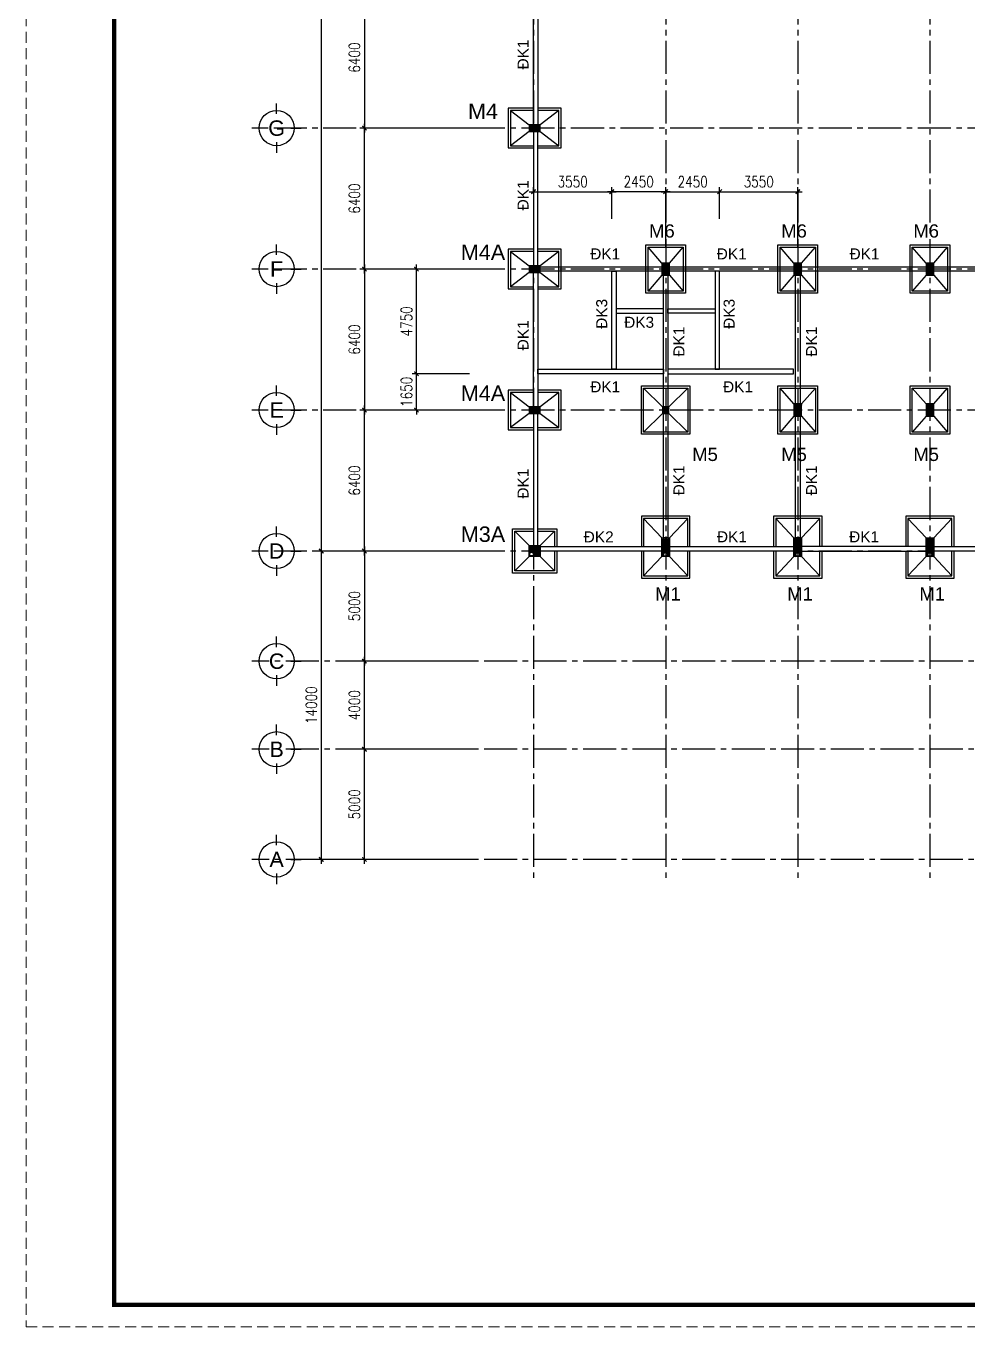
# Model space of a CAD drawing. Header units: inches. Extents: x 651127 to 1529722, y 768575 to 1021311.
# Drawn here: x 651127 to 693903, y 772141 to 831200 of the extents above; entities that cross this region are included whole.
import ezdxf
from ezdxf.enums import TextEntityAlignment as Align

# ---------------------------------------------------------------- set-up
doc = ezdxf.new("R2010")
doc.units = ezdxf.units.IN
doc.header["$LTSCALE"] = 1000
doc.header["$MEASUREMENT"] = 0
doc.linetypes.add('CENTER2', pattern=[1.125, 0.75, -0.125, 0.125, -0.125])
doc.linetypes.add('HIDDEN', pattern=[0.375, 0.25, -0.125])
doc.layers.get('DEFPOINTS').update_dxf_attribs({"color": 8, "lineweight": 9})
for name, color, linetype in [('DWGshare.com_1', 7, 'Continuous'), ('DWGshare.com_10', 7, 'Continuous'), ('DWGshare.com_11', 143, 'Continuous'), ('DWGshare.com_15', 1, 'Continuous'), ('DWGshare.com_25', 154, 'Continuous'), ('DWGshare.com_3', 7, 'Continuous'), ('DWGshare.com_4', 8, 'CENTER2'), ('DWGshare.com_6', 40, 'Continuous')]:
    doc.layers.add(name, color=color, linetype=linetype)
doc.layers.add('DWGshare.com_23', color=147, linetype='Continuous', lineweight=0)
doc.styles.add('DWGshare.com_2', font='VHELVEB.TTF')
doc.styles.add('DWGshare.com_4', font='romans.shx', dxfattribs={"width": 0.8})
doc.styles.add('DWGshare.com_8', font='VHELVEB.TTF')
doc.dimstyles.new('DWGshare.com_5', dxfattribs={"dimscale": 200, "dimtxt": 2.5, "dimasz": 1, "dimexe": 1, "dimexo": 1.5, "dimgap": 1, "dimtad": 1, "dimdec": 0, "dimzin": 0, "dimdsep": 46, "dimtxsty": 'DWGshare.com_4', "dimblk": 'DWGshare.com_1', "dimcen": 1.5, "dimdle": 1, "dimclrd": 256, "dimclre": 256, "dimclrt": 7, "dimadec": 0, "dimazin": 0, "dimtfac": 1, "dimtdec": 0, "dimtix": 1, "dimtmove": 2, "dimatfit": 3, "dimfxl": 1, "dimtolj": 1, "dimtzin": 0, "dimarcsym": 0})
pattern_1 = [(135, (1266211.912, 840308.89), (-26.5165043, -26.5165043), [])]

# ---------------------------------------------------------------- blocks, each defined once
blk = doc.blocks.new('DWGshare.com_1')
at = {"color": 0, "linetype": 'ByBlock', "const_width": 0.3}
blk.add_lwpolyline([(-0.5, -0.5), (0.5, 0.5)], dxfattribs=at)
blk = doc.blocks.new('*D114')
at = {"layer": 'DEFPOINTS', "color": 0, "transparency": 16777216}
for p in [(666492, 826567), (671872, 826567), (671872, 820167)]:
    blk.add_point(p, dxfattribs=at)
at = {"layer": 'DWGshare.com_23', "lineweight": -2, "transparency": 16777216}
for p, q in [((671572, 826567), (666292, 826567)), ((666492, 819967), (666492, 826767)), ((671572, 820167), (666292, 820167))]:
    blk.add_line(p, q, dxfattribs=at)
at = {"layer": 'DWGshare.com_23', "lineweight": -2, "transparency": 16777216, "xscale": 200, "yscale": 200, "zscale": 200}
for p, rotation in [((666492, 826567), 90), ((666492, 820167), 270)]:
    blk.add_blockref('DWGshare.com_1', p, dxfattribs=dict(at, rotation=rotation))
at = {"layer": 'DWGshare.com_23', "color": 7, "transparency": 16777216, "insert": (666042, 823367), "char_height": 500, "attachment_point": 5, "rotation": 90, "style": 'DWGshare.com_4'}
blk.add_mtext('\\A1;6400', dxfattribs=at)
blk = doc.blocks.new('*D111')
at = {"layer": 'DEFPOINTS', "color": 0, "transparency": 16777216}
for p in [(671872, 832967), (666492, 826567), (671872, 826567)]:
    blk.add_point(p, dxfattribs=at)
at = {"layer": 'DWGshare.com_23', "lineweight": -2, "transparency": 16777216}
for p, q in [((671572, 832967), (666292, 832967)), ((666492, 833167), (666492, 826367)), ((671572, 826567), (666292, 826567))]:
    blk.add_line(p, q, dxfattribs=at)
at = {"layer": 'DWGshare.com_23', "lineweight": -2, "transparency": 16777216, "xscale": 200, "yscale": 200, "zscale": 200}
for p, rotation in [((666492, 832967), 90), ((666492, 826567), 270)]:
    blk.add_blockref('DWGshare.com_1', p, dxfattribs=dict(at, rotation=rotation))
at = {"layer": 'DWGshare.com_23', "color": 7, "transparency": 16777216, "insert": (666042, 829767), "char_height": 500, "attachment_point": 5, "rotation": 90, "style": 'DWGshare.com_4'}
blk.add_mtext('\\A1;6400', dxfattribs=at)
blk = doc.blocks.new('*D115')
at = {"layer": 'DEFPOINTS', "color": 0, "transparency": 16777216}
for p in [(671872, 820167), (666492, 813767), (671872, 813767)]:
    blk.add_point(p, dxfattribs=at)
at = {"layer": 'DWGshare.com_23', "lineweight": -2, "transparency": 16777216}
for p, q in [((666492, 820367), (666492, 813567)), ((671572, 820167), (666292, 820167)), ((671572, 813767), (666292, 813767))]:
    blk.add_line(p, q, dxfattribs=at)
at = {"layer": 'DWGshare.com_23', "lineweight": -2, "transparency": 16777216, "xscale": 200, "yscale": 200, "zscale": 200}
for p, rotation in [((666492, 820167), 90), ((666492, 813767), 270)]:
    blk.add_blockref('DWGshare.com_1', p, dxfattribs=dict(at, rotation=rotation))
at = {"layer": 'DWGshare.com_23', "color": 7, "transparency": 16777216, "insert": (666042, 816967), "char_height": 500, "attachment_point": 5, "rotation": 90, "style": 'DWGshare.com_4'}
blk.add_mtext('\\A1;6400', dxfattribs=at)
blk = doc.blocks.new('*D116')
at = {"layer": 'DEFPOINTS', "color": 0, "transparency": 16777216}
for p in [(666492, 813767), (671872, 813767), (671872, 807367)]:
    blk.add_point(p, dxfattribs=at)
at = {"layer": 'DWGshare.com_23', "lineweight": -2, "transparency": 16777216}
for p, q in [((666492, 807167), (666492, 813967)), ((671572, 813767), (666292, 813767)), ((671572, 807367), (666292, 807367))]:
    blk.add_line(p, q, dxfattribs=at)
at = {"layer": 'DWGshare.com_23', "lineweight": -2, "transparency": 16777216, "xscale": 200, "yscale": 200, "zscale": 200}
for p, rotation in [((666492, 813767), 90), ((666492, 807367), 270)]:
    blk.add_blockref('DWGshare.com_1', p, dxfattribs=dict(at, rotation=rotation))
at = {"layer": 'DWGshare.com_23', "color": 7, "transparency": 16777216, "insert": (666042, 810567), "char_height": 500, "attachment_point": 5, "rotation": 90, "style": 'DWGshare.com_4'}
blk.add_mtext('\\A1;6400', dxfattribs=at)
blk = doc.blocks.new('*D117')
at = {"layer": 'DEFPOINTS', "color": 0, "transparency": 16777216}
for p in [(671572, 871367), (664534, 807367), (671572, 807367)]:
    blk.add_point(p, dxfattribs=at)
at = {"layer": 'DWGshare.com_23', "lineweight": -2, "transparency": 16777216}
for p, q in [((671272, 871367), (664334, 871367)), ((664534, 871567), (664534, 807167)), ((671272, 807367), (664334, 807367))]:
    blk.add_line(p, q, dxfattribs=at)
at = {"layer": 'DWGshare.com_23', "lineweight": -2, "transparency": 16777216, "xscale": 200, "yscale": 200, "zscale": 200}
for p, rotation in [((664534, 871367), 90), ((664534, 807367), 270)]:
    blk.add_blockref('DWGshare.com_1', p, dxfattribs=dict(at, rotation=rotation))
at = {"layer": 'DWGshare.com_23', "color": 7, "transparency": 16777216, "insert": (664084, 839367), "char_height": 500, "attachment_point": 5, "rotation": 90, "style": 'DWGshare.com_4'}
blk.add_mtext('\\A1;64000', dxfattribs=at)
blk = doc.blocks.new('DWGshare.com_2')
for p, q in [((0, 320), (0, 560)), ((-320, 0), (-560, 0)), ((320, 0), (560, 0)), ((0, -320), (0, -560))]:
    blk.add_line(p, q)
blk.add_circle((0, 0), 400)
at = {"linetype": 'Continuous', "style": 'DWGshare.com_2'}
blk.add_attdef('2', text='', height=350, dxfattribs=at).set_placement((0, 0), align=Align.MIDDLE_CENTER)
blk = doc.blocks.new('*D127')
at = {"layer": 'DEFPOINTS', "color": 0, "transparency": 16777216}
for p in [(671872, 807367), (666492, 802367), (671872, 802367)]:
    blk.add_point(p, dxfattribs=at)
at = {"layer": 'DWGshare.com_23', "lineweight": -2, "transparency": 16777216}
for p, q in [((671572, 807367), (666292, 807367)), ((666492, 807567), (666492, 802167)), ((671572, 802367), (666292, 802367))]:
    blk.add_line(p, q, dxfattribs=at)
at = {"layer": 'DWGshare.com_23', "lineweight": -2, "transparency": 16777216, "xscale": 200, "yscale": 200, "zscale": 200}
for p, rotation in [((666492, 807367), 90), ((666492, 802367), 270)]:
    blk.add_blockref('DWGshare.com_1', p, dxfattribs=dict(at, rotation=rotation))
at = {"layer": 'DWGshare.com_23', "color": 7, "transparency": 16777216, "insert": (666042, 804867), "char_height": 500, "attachment_point": 5, "rotation": 90, "style": 'DWGshare.com_4'}
blk.add_mtext('\\A1;5000', dxfattribs=at)
blk = doc.blocks.new('*D128')
at = {"layer": 'DEFPOINTS', "color": 0, "transparency": 16777216}
for p in [(666492, 802367), (671872, 802367), (671872, 798367)]:
    blk.add_point(p, dxfattribs=at)
at = {"layer": 'DWGshare.com_23', "lineweight": -2, "transparency": 16777216}
for p, q in [((671572, 802367), (666292, 802367)), ((666492, 798167), (666492, 802567)), ((671572, 798367), (666292, 798367))]:
    blk.add_line(p, q, dxfattribs=at)
at = {"layer": 'DWGshare.com_23', "lineweight": -2, "transparency": 16777216, "xscale": 200, "yscale": 200, "zscale": 200}
for p, rotation in [((666492, 802367), 90), ((666492, 798367), 270)]:
    blk.add_blockref('DWGshare.com_1', p, dxfattribs=dict(at, rotation=rotation))
at = {"layer": 'DWGshare.com_23', "color": 7, "transparency": 16777216, "insert": (666042, 800367), "char_height": 500, "attachment_point": 5, "rotation": 90, "style": 'DWGshare.com_4'}
blk.add_mtext('\\A1;4000', dxfattribs=at)
blk = doc.blocks.new('*D129')
at = {"layer": 'DEFPOINTS', "color": 0, "transparency": 16777216}
for p in [(666492, 798367), (671872, 798367), (671872, 793367)]:
    blk.add_point(p, dxfattribs=at)
at = {"layer": 'DWGshare.com_23', "lineweight": -2, "transparency": 16777216}
for p, q in [((666492, 793167), (666492, 798567)), ((671572, 798367), (666292, 798367)), ((671572, 793367), (666292, 793367))]:
    blk.add_line(p, q, dxfattribs=at)
at = {"layer": 'DWGshare.com_23', "lineweight": -2, "transparency": 16777216, "xscale": 200, "yscale": 200, "zscale": 200}
for p, rotation in [((666492, 798367), 90), ((666492, 793367), 270)]:
    blk.add_blockref('DWGshare.com_1', p, dxfattribs=dict(at, rotation=rotation))
at = {"layer": 'DWGshare.com_23', "color": 7, "transparency": 16777216, "insert": (666042, 795867), "char_height": 500, "attachment_point": 5, "rotation": 90, "style": 'DWGshare.com_4'}
blk.add_mtext('\\A1;5000', dxfattribs=at)
blk = doc.blocks.new('*D130')
at = {"layer": 'DEFPOINTS', "color": 0, "transparency": 16777216}
for p in [(666487, 807367), (664534, 793367), (671572, 793367)]:
    blk.add_point(p, dxfattribs=at)
at = {"layer": 'DWGshare.com_23', "lineweight": -2, "transparency": 16777216}
for p, q in [((666187, 807367), (664334, 807367)), ((664534, 807567), (664534, 793167)), ((671272, 793367), (664334, 793367))]:
    blk.add_line(p, q, dxfattribs=at)
at = {"layer": 'DWGshare.com_23', "lineweight": -2, "transparency": 16777216, "xscale": 200, "yscale": 200, "zscale": 200}
for p, rotation in [((664534, 807367), 90), ((664534, 793367), 270)]:
    blk.add_blockref('DWGshare.com_1', p, dxfattribs=dict(at, rotation=rotation))
at = {"layer": 'DWGshare.com_23', "color": 7, "transparency": 16777216, "insert": (664084, 800367), "char_height": 500, "attachment_point": 5, "rotation": 90, "style": 'DWGshare.com_4'}
blk.add_mtext('\\A1;14000', dxfattribs=at)
blk = doc.blocks.new('*D1145')
at = {"layer": 'DEFPOINTS', "color": 0, "transparency": 16777216}
for p in [(668855, 815417), (671572, 815417), (671572, 813767)]:
    blk.add_point(p, dxfattribs=at)
at = {"layer": 'DWGshare.com_23', "lineweight": -2, "transparency": 16777216}
for p, q in [((668855, 815417), (668855, 815617)), ((671272, 815417), (668655, 815417)), ((668855, 813767), (668855, 815417)), ((671272, 813767), (668655, 813767)), ((668855, 813767), (668855, 813567))]:
    blk.add_line(p, q, dxfattribs=at)
at = {"layer": 'DWGshare.com_23', "lineweight": -2, "transparency": 16777216, "xscale": 200, "yscale": 200, "zscale": 200}
for p, rotation in [((668855, 815417), 270), ((668855, 813767), 90)]:
    blk.add_blockref('DWGshare.com_1', p, dxfattribs=dict(at, rotation=rotation))
at = {"layer": 'DWGshare.com_23', "color": 7, "transparency": 16777216, "insert": (668405, 814592), "char_height": 500, "attachment_point": 5, "rotation": 90, "style": 'DWGshare.com_4'}
blk.add_mtext('\\A1;1650', dxfattribs=at)
blk = doc.blocks.new('*D1146')
at = {"layer": 'DEFPOINTS', "color": 0, "transparency": 16777216}
for p in [(668855, 820167), (671572, 820167), (671572, 815417)]:
    blk.add_point(p, dxfattribs=at)
at = {"layer": 'DWGshare.com_23', "lineweight": -2, "transparency": 16777216}
for p, q in [((668855, 815217), (668855, 820367)), ((671272, 820167), (668655, 820167)), ((671272, 815417), (668655, 815417))]:
    blk.add_line(p, q, dxfattribs=at)
at = {"layer": 'DWGshare.com_23', "lineweight": -2, "transparency": 16777216, "xscale": 200, "yscale": 200, "zscale": 200}
for p, rotation in [((668855, 820167), 90), ((668855, 815417), 270)]:
    blk.add_blockref('DWGshare.com_1', p, dxfattribs=dict(at, rotation=rotation))
at = {"layer": 'DWGshare.com_23', "color": 7, "transparency": 16777216, "insert": (668405, 817792), "char_height": 500, "attachment_point": 5, "rotation": 90, "style": 'DWGshare.com_4'}
blk.add_mtext('\\A1;4750', dxfattribs=at)
blk = doc.blocks.new('*D1153')
at = {"layer": 'DEFPOINTS', "color": 0, "transparency": 16777216}
for p in [(674175, 823367), (677725, 823679), (677725, 822151)]:
    blk.add_point(p, dxfattribs=at)
at = {"layer": 'DWGshare.com_23', "lineweight": -2, "transparency": 16777216}
for p, q in [((674175, 823667), (674175, 823879)), ((677725, 822451), (677725, 823879)), ((673975, 823679), (677925, 823679))]:
    blk.add_line(p, q, dxfattribs=at)
at = {"layer": 'DWGshare.com_23', "lineweight": -2, "transparency": 16777216, "xscale": 200, "yscale": 200, "zscale": 200, "rotation": 180}
blk.add_blockref('DWGshare.com_1', (674175, 823679), dxfattribs=at)
at = {"layer": 'DWGshare.com_23', "lineweight": -2, "transparency": 16777216, "xscale": 200, "yscale": 200, "zscale": 200}
blk.add_blockref('DWGshare.com_1', (677725, 823679), dxfattribs=at)
at = {"layer": 'DWGshare.com_23', "color": 7, "transparency": 16777216, "insert": (675950, 824129), "char_height": 500, "attachment_point": 5, "style": 'DWGshare.com_4'}
blk.add_mtext('\\A1;3550', dxfattribs=at)
blk = doc.blocks.new('*D1154')
at = {"layer": 'DEFPOINTS', "color": 0, "transparency": 16777216}
for p in [(682625, 823679), (682625, 822151), (680175, 820867)]:
    blk.add_point(p, dxfattribs=at)
at = {"layer": 'DWGshare.com_23', "lineweight": -2, "transparency": 16777216}
for p, q in [((680175, 821167), (680175, 823879)), ((682625, 822451), (682625, 823879)), ((679975, 823679), (682825, 823679))]:
    blk.add_line(p, q, dxfattribs=at)
at = {"layer": 'DWGshare.com_23', "lineweight": -2, "transparency": 16777216, "xscale": 200, "yscale": 200, "zscale": 200, "rotation": 180}
blk.add_blockref('DWGshare.com_1', (680175, 823679), dxfattribs=at)
at = {"layer": 'DWGshare.com_23', "lineweight": -2, "transparency": 16777216, "xscale": 200, "yscale": 200, "zscale": 200}
blk.add_blockref('DWGshare.com_1', (682625, 823679), dxfattribs=at)
at = {"layer": 'DWGshare.com_23', "color": 7, "transparency": 16777216, "insert": (681400, 824129), "char_height": 500, "attachment_point": 5, "style": 'DWGshare.com_4'}
blk.add_mtext('\\A1;2450', dxfattribs=at)
blk = doc.blocks.new('*D1155')
at = {"layer": 'DEFPOINTS', "color": 0, "transparency": 16777216}
for p in [(686175, 823679), (682625, 822151), (686175, 820867)]:
    blk.add_point(p, dxfattribs=at)
at = {"layer": 'DWGshare.com_23', "lineweight": -2, "transparency": 16777216}
for p, q in [((682625, 822451), (682625, 823879)), ((686175, 821167), (686175, 823879)), ((682425, 823679), (686375, 823679))]:
    blk.add_line(p, q, dxfattribs=at)
at = {"layer": 'DWGshare.com_23', "lineweight": -2, "transparency": 16777216, "xscale": 200, "yscale": 200, "zscale": 200, "rotation": 180}
blk.add_blockref('DWGshare.com_1', (682625, 823679), dxfattribs=at)
at = {"layer": 'DWGshare.com_23', "lineweight": -2, "transparency": 16777216, "xscale": 200, "yscale": 200, "zscale": 200}
blk.add_blockref('DWGshare.com_1', (686175, 823679), dxfattribs=at)
at = {"layer": 'DWGshare.com_23', "color": 7, "transparency": 16777216, "insert": (684400, 824129), "char_height": 500, "attachment_point": 5, "style": 'DWGshare.com_4'}
blk.add_mtext('\\A1;3550', dxfattribs=at)
blk = doc.blocks.new('*D1156')
at = {"layer": 'DEFPOINTS', "color": 0, "transparency": 16777216}
for p in [(677725, 823679), (677725, 822151), (680175, 820867)]:
    blk.add_point(p, dxfattribs=at)
at = {"layer": 'DWGshare.com_23', "lineweight": -2, "transparency": 16777216}
for p, q in [((677725, 822451), (677725, 823879)), ((680175, 821167), (680175, 823879)), ((680375, 823679), (677525, 823679))]:
    blk.add_line(p, q, dxfattribs=at)
at = {"layer": 'DWGshare.com_23', "lineweight": -2, "transparency": 16777216, "xscale": 200, "yscale": 200, "zscale": 200, "rotation": 180}
blk.add_blockref('DWGshare.com_1', (677725, 823679), dxfattribs=at)
at = {"layer": 'DWGshare.com_23', "lineweight": -2, "transparency": 16777216, "xscale": 200, "yscale": 200, "zscale": 200}
blk.add_blockref('DWGshare.com_1', (680175, 823679), dxfattribs=at)
at = {"layer": 'DWGshare.com_23', "color": 7, "transparency": 16777216, "insert": (678950, 824129), "char_height": 500, "attachment_point": 5, "style": 'DWGshare.com_4'}
blk.add_mtext('\\A1;2450', dxfattribs=at)

msp = doc.modelspace()

# ---------------------------------------------------------------- hatches: boundary and pattern name
at = {"layer": 'DWGshare.com_25'}
h = msp.add_hatch(dxfattribs=at)
h.set_pattern_fill('ANSI31', color=256, scale=10, style=0)
h.set_pattern_definition([(45, (662315.31, 889704.532), (-22.45064, 22.45064), [])])
h.paths.add_polyline_path([(673974.6, 826416.6), (674474.6, 826416.6), (674474.6, 826716.6), (673974.6, 826716.6)])
h = msp.add_hatch(dxfattribs=at)
h.set_pattern_fill('ANSI31', color=256, scale=10, angle=90, style=0)
h.set_pattern_definition([(135, (751932.244, 650383.084), (-22.4506403, -22.4506403), [])])
h.paths.add_polyline_path([(680349.6, 820441.6), (679999.6, 820441.6), (679999.6, 819891.6), (680349.6, 819891.6)])
h = msp.add_hatch(dxfattribs=at)
h.set_pattern_fill('ANSI31', color=256, scale=10, angle=90, style=0)
h.set_pattern_definition([(135, (757932.244, 650383.084), (-22.4506403, -22.4506403), [])])
h.paths.add_polyline_path([(686349.6, 820441.6), (685999.6, 820441.6), (685999.6, 819891.6), (686349.6, 819891.6)])
h = msp.add_hatch(dxfattribs=at)
h.set_pattern_fill('ANSI31', color=256, scale=10, angle=90, style=0)
h.set_pattern_definition([(135, (763932.244, 650383.084), (-22.4506403, -22.4506403), [])])
h.paths.add_polyline_path([(692349.6, 820441.6), (691999.6, 820441.6), (691999.6, 819891.6), (692349.6, 819891.6)])
h = msp.add_hatch(dxfattribs=at)
h.set_pattern_fill('ANSI31', color=256, scale=10, style=0)
h.set_pattern_definition([(45, (662315.31, 883304.532), (-22.45064, 22.45064), [])])
h.paths.add_polyline_path([(673974.6, 820016.6), (674474.6, 820016.6), (674474.6, 820316.6), (673974.6, 820316.6)])
h = msp.add_hatch(dxfattribs=at)
h.set_pattern_fill('ANSI31', color=256, scale=10, style=0)
h.set_pattern_definition([(45, (662315.31, 876904.532), (-22.45064, 22.45064), [])])
h.paths.add_polyline_path([(673974.6, 813616.6), (674474.6, 813616.6), (674474.6, 813916.6), (673974.6, 813916.6)])
h = msp.add_hatch(dxfattribs=at)
h.set_pattern_fill('ANSI31', color=256, scale=8.571429, angle=90, style=0)
h.set_pattern_definition([(135, (741681.154, 668237.873), (-19.243406, -19.243406), [])])
h.paths.add_polyline_path([(680324.6, 813916.6), (680024.6, 813916.6), (680024.6, 813616.6), (680324.6, 813616.6)])
h = msp.add_hatch(dxfattribs=at)
h.set_pattern_fill('ANSI31', color=256, scale=10, angle=90, style=0)
h.set_pattern_definition([(135, (757932.244, 643983.084), (-22.4506403, -22.4506403), [])])
h.paths.add_polyline_path([(686349.6, 814041.6), (685999.6, 814041.6), (685999.6, 813491.6), (686349.6, 813491.6)])
h = msp.add_hatch(dxfattribs=at)
h.set_pattern_fill('ANSI31', color=256, scale=10, angle=90, style=0)
h.set_pattern_definition([(135, (763932.244, 643983.084), (-22.4506403, -22.4506403), [])])
h.paths.add_polyline_path([(692349.6, 814041.6), (691999.6, 814041.6), (691999.6, 813491.6), (692349.6, 813491.6)])
h = msp.add_hatch(dxfattribs=at)
h.set_pattern_fill('ANSI31', color=256, scale=300, angle=90, style=0)
h.set_pattern_definition(pattern_1)
h.paths.add_polyline_path([(686349.6, 807966.6), (686174.6, 807966.6), (686174.6, 807366.6), (686349.6, 807366.6)])
h.paths.add_polyline_path([(686174.6, 807966.6), (685999.6, 807966.6), (685999.6, 807366.6), (686174.6, 807366.6)])
h.paths.add_polyline_path([(686174.6, 807297.9), (686174.6, 807366.6), (685999.6, 807366.6), (685999.6, 807116.6), (686174.6, 807116.6), (686174.6, 807130.2, -0.4329545), (686085.3, 807214, -0.4329545)])
h.paths.add_polyline_path([(686349.6, 807366.6), (686174.6, 807366.6), (686174.6, 807297.9, -0.3957177), (686253.3, 807214, -0.3957177), (686174.6, 807130.2), (686174.6, 807116.6), (686349.6, 807116.6)])
h = msp.add_hatch(dxfattribs=at)
h.set_pattern_fill('ANSI31', color=256, scale=300, angle=90, style=0)
h.set_pattern_definition(pattern_1)
h.paths.add_polyline_path([(692349.6, 807966.6), (692174.6, 807966.6), (692174.6, 807366.6), (692349.6, 807366.6)])
h.paths.add_polyline_path([(692174.6, 807966.6), (691999.6, 807966.6), (691999.6, 807366.6), (692174.6, 807366.6)])
h.paths.add_polyline_path([(692174.6, 807366.6), (691999.6, 807366.6), (691999.6, 807116.6), (692174.6, 807116.6), (692174.6, 807130.2, -0.4329545), (692085.3, 807214, -0.4329545), (692174.6, 807297.9)])
h.paths.add_polyline_path([(692349.6, 807366.6), (692174.6, 807366.6), (692174.6, 807297.9, -0.3957177), (692253.3, 807214, -0.3957177), (692174.6, 807130.2), (692174.6, 807116.6), (692349.6, 807116.6)])
h = msp.add_hatch(dxfattribs=at)
h.set_pattern_fill('ANSI31', color=256, scale=300, angle=90, style=0)
h.set_pattern_definition(pattern_1)
h.paths.add_polyline_path([(674474.6, 807366.6), (674174.6, 807366.6), (674174.6, 807116.6), (674474.6, 807116.6)])
h.paths.add_polyline_path([(674474.6, 807516.6), (674474.6, 807616.6), (674174.6, 807616.6), (674174.6, 807366.6), (674474.6, 807366.6)])
h.paths.add_polyline_path([(674174.6, 807616.6), (673974.6, 807616.6), (673974.6, 807366.6), (674174.6, 807366.6)])
h.paths.add_polyline_path([(674174.6, 807366.6), (673974.6, 807366.6), (673974.6, 807116.6), (674174.6, 807116.6)])
h.paths.add_polyline_path([(674167.6, 807225.6, -1), (673999.6, 807225.6, -1)], flags=16)
h = msp.add_hatch(dxfattribs=at)
h.set_pattern_fill('ANSI31', color=256, scale=300, style=0)
h.set_pattern_definition([(45, (1242211.912, 840308.89), (-26.5165043, 26.5165043), [])])
h.paths.add_polyline_path([(680349.6, 807366.6), (680174.6, 807366.6), (680174.6, 807297.9, -0.3957177), (680253.3, 807214, -0.3957177), (680174.6, 807130.2), (680174.6, 807116.6), (680349.6, 807116.6)])
h.paths.add_polyline_path([(680349.6, 807566.6), (680349.6, 807916.6), (680174.6, 807916.6), (680174.6, 807366.6), (680349.6, 807366.6)])
h.paths.add_polyline_path([(680174.6, 807916.6), (679999.6, 807916.6), (679999.6, 807366.6), (680174.6, 807366.6)])
h.paths.add_polyline_path([(680174.6, 807366.6), (679999.6, 807366.6), (679999.6, 807116.6), (680174.6, 807116.6), (680174.6, 807130.2, -0.4329545), (680085.3, 807214, -0.4329545), (680174.6, 807297.9)])

# ---------------------------------------------------------------- linework, layer by layer
at = {"layer": 'DEFPOINTS', "linetype": 'HIDDEN', "ltscale": 2}
msp.add_lwpolyline([(651126.5, 772140.9), (819326.5, 772140.9), (819326.5, 890940.9), (651126.5, 890940.9)], close=True, dxfattribs=at)
at = {"layer": 'DWGshare.com_1', "const_width": 200}
msp.add_lwpolyline([(655126.5, 773140.9), (818326.5, 773140.9), (818326.5, 889940.9), (655126.5, 889940.9)], close=True, dxfattribs=at)
at = {"layer": 'DWGshare.com_11'}
for points in [[(674174.6, 827466.6), (673024.6, 827466.6), (673024.6, 825666.6), (674174.6, 825666.6)], [(674374.6, 825666.6), (675424.6, 825666.6), (675424.6, 827466.6), (674374.6, 827466.6)], [(674174.6, 821066.6), (673024.6, 821066.6), (673024.6, 819266.6), (674174.6, 819266.6)], [(674374.6, 819266.6), (675424.6, 819266.6), (675424.6, 821066.6), (674374.6, 821066.6)], [(674174.6, 814666.6), (673024.6, 814666.6), (673024.6, 812866.6), (674174.6, 812866.6)], [(674374.6, 812866.6), (675424.6, 812866.6), (675424.6, 814666.6), (674374.6, 814666.6)], [(681274.6, 807566.6), (681274.6, 808941.6), (679074.6, 808941.6), (679074.6, 807566.6)], [(687274.6, 807566.6), (687274.6, 808941.6), (685074.6, 808941.6), (685074.6, 807566.6)], [(693274.6, 807566.6), (693274.6, 808941.6), (691074.6, 808941.6), (691074.6, 807566.6)], [(675224.6, 807316.6), (675224.6, 806366.6), (673224.6, 806366.6), (673224.6, 808366.6), (674174.6, 808366.6)], [(674374.6, 808366.6), (675224.6, 808366.6), (675224.6, 807566.6)], [(675224.6, 807366.6), (675224.6, 807316.6)], [(679074.6, 807366.6), (679074.6, 807316.6)], [(681274.6, 807316.6), (681274.6, 807366.6)], [(685074.6, 807366.6), (685074.6, 807316.6)], [(687274.6, 807316.6), (687274.6, 807366.6)], [(691074.6, 807366.6), (691074.6, 807316.6)], [(693274.6, 807316.6), (693274.6, 807366.6)], [(679074.6, 807316.6), (679074.6, 806141.6), (681274.6, 806141.6), (681274.6, 807316.6)], [(685074.6, 807316.6), (685074.6, 806141.6), (687274.6, 806141.6), (687274.6, 807316.6)], [(691074.6, 807316.6), (691074.6, 806141.6), (693274.6, 806141.6), (693274.6, 807316.6)]]:
    msp.add_lwpolyline(points, dxfattribs=at)
for points in [[(681074.6, 819066.6), (679274.6, 819066.6), (679274.6, 821266.6), (681074.6, 821266.6)], [(687074.6, 819066.6), (685274.6, 819066.6), (685274.6, 821266.6), (687074.6, 821266.6)], [(693074.6, 819066.6), (691274.6, 819066.6), (691274.6, 821266.6), (693074.6, 821266.6)], [(681274.6, 812666.6), (679074.6, 812666.6), (679074.6, 814866.6), (681274.6, 814866.6)], [(687074.6, 812666.6), (685274.6, 812666.6), (685274.6, 814866.6), (687074.6, 814866.6)], [(693074.6, 812666.6), (691274.6, 812666.6), (691274.6, 814866.6), (693074.6, 814866.6)]]:
    msp.add_lwpolyline(points, close=True, dxfattribs=at)
at = {"layer": 'DWGshare.com_15'}
for centre in [(674083.6, 807225.6), (680169.3, 807214), (686169.3, 807214), (692169.3, 807214)]:
    msp.add_circle(centre, 84, dxfattribs=at)
at = {"layer": 'DWGshare.com_3'}
for p, q in [((673124.6, 827366.6), (673974.6, 826716.6)), ((675324.6, 827366.6), (674474.6, 826716.6)), ((673974.6, 826416.6), (673124.6, 825766.6)), ((674474.6, 826416.6), (675324.6, 825766.6)), ((673124.6, 820966.6), (673974.6, 820316.6)), ((675324.6, 820966.6), (674474.6, 820316.6)), ((679999.6, 820441.6), (679374.6, 821166.6)), ((680349.6, 820441.6), (680974.6, 821166.6)), ((685999.6, 820441.6), (685374.6, 821166.6)), ((686349.6, 820441.6), (686974.6, 821166.6)), ((691999.6, 820441.6), (691374.6, 821166.6)), ((692349.6, 820441.6), (692974.6, 821166.6)), ((673974.6, 820016.6), (673124.6, 819366.6)), ((674474.6, 820016.6), (675324.6, 819366.6)), ((679999.6, 819891.6), (679374.6, 819166.6)), ((680349.6, 819891.6), (680974.6, 819166.6)), ((685999.6, 819891.6), (685374.6, 819166.6)), ((686349.6, 819891.6), (686974.6, 819166.6)), ((691999.6, 819891.6), (691374.6, 819166.6)), ((692349.6, 819891.6), (692974.6, 819166.6)), ((673124.6, 814566.6), (673974.6, 813916.6)), ((675324.6, 814566.6), (674474.6, 813916.6)), ((680024.6, 813916.6), (679174.6, 814766.6)), ((680324.6, 813916.6), (681174.6, 814766.6)), ((685999.6, 814041.6), (685374.6, 814766.6)), ((686349.6, 814041.6), (686974.6, 814766.6)), ((691999.6, 814041.6), (691374.6, 814766.6)), ((692349.6, 814041.6), (692974.6, 814766.6)), ((673974.6, 813616.6), (673124.6, 812966.6)), ((674474.6, 813616.6), (675324.6, 812966.6)), ((680024.6, 813616.6), (679174.6, 812766.6)), ((680324.6, 813616.6), (681174.6, 812766.6)), ((685999.6, 813491.6), (685374.6, 812766.6)), ((686349.6, 813491.6), (686974.6, 812766.6)), ((691999.6, 813491.6), (691374.6, 812766.6)), ((692349.6, 813491.6), (692974.6, 812766.6)), ((679999.6, 807966.6), (679174.6, 808841.6)), ((680349.6, 807966.6), (681174.6, 808841.6)), ((685999.6, 807966.6), (685174.6, 808841.6)), ((686349.6, 807966.6), (687174.6, 808841.6)), ((691999.6, 807966.6), (691174.6, 808841.6)), ((692349.6, 807966.6), (693174.6, 808841.6)), ((673974.6, 807616.6), (673324.6, 808266.6)), ((674474.6, 807616.6), (675124.6, 808266.6)), ((674474.6, 807316.6), (674474.6, 807516.6)), ((674474.6, 807316.6), (674474.6, 807516.6)), ((673974.6, 807116.6), (673324.6, 806466.6)), ((675124.6, 806466.6), (674474.6, 807116.6)), ((679999.6, 807116.6), (679174.6, 806241.6)), ((680349.6, 807116.6), (681174.6, 806241.6)), ((685999.6, 807116.6), (685174.6, 806241.6)), ((686349.6, 807116.6), (687174.6, 806241.6)), ((691999.6, 807116.6), (691174.6, 806241.6)), ((692349.6, 807116.6), (693174.6, 806241.6))]:
    msp.add_line(p, q, dxfattribs=at)
for points in [[(674174.6, 832816.6), (674374.6, 832816.6), (674374.6, 826716.6), (674174.6, 826716.6)], [(673974.6, 826416.6), (674474.6, 826416.6), (674474.6, 826716.6), (673974.6, 826716.6)], [(674174.6, 820316.6), (674374.6, 820316.6), (674374.6, 826416.6), (674174.6, 826416.6)], [(680974.6, 819166.6), (679374.6, 819166.6), (679374.6, 821166.6), (680974.6, 821166.6)], [(686974.6, 819166.6), (685374.6, 819166.6), (685374.6, 821166.6), (686974.6, 821166.6)], [(692974.6, 819166.6), (691374.6, 819166.6), (691374.6, 821166.6), (692974.6, 821166.6)], [(680349.6, 820441.6), (679999.6, 820441.6), (679999.6, 819891.6), (680349.6, 819891.6)], [(680349.6, 820441.6), (679999.6, 820441.6), (679999.6, 819891.6), (680349.6, 819891.6)], [(686349.6, 820441.6), (685999.6, 820441.6), (685999.6, 819891.6), (686349.6, 819891.6)], [(686349.6, 820441.6), (685999.6, 820441.6), (685999.6, 819891.6), (686349.6, 819891.6)], [(692349.6, 820441.6), (691999.6, 820441.6), (691999.6, 819891.6), (692349.6, 819891.6)], [(692349.6, 820441.6), (691999.6, 820441.6), (691999.6, 819891.6), (692349.6, 819891.6)], [(673974.6, 820016.6), (674474.6, 820016.6), (674474.6, 820316.6), (673974.6, 820316.6)], [(674174.6, 820016.6), (674374.6, 820016.6), (674374.6, 813916.6), (674174.6, 813916.6)], [(685999.6, 820266.6), (685999.6, 820066.6), (674474.6, 820066.6), (674474.6, 820266.6)], [(677924.6, 815616.6), (677724.6, 815616.6), (677724.6, 820066.6), (677924.6, 820066.6)], [(680074.6, 819891.6), (680274.6, 819891.6), (680274.6, 807966.6), (680074.6, 807966.6)], [(682424.6, 815616.6), (682624.6, 815616.6), (682624.6, 820066.6), (682424.6, 820066.6)], [(686074.6, 819891.6), (686274.6, 819891.6), (686274.6, 807966.6), (686074.6, 807966.6)], [(691999.6, 820266.6), (691999.6, 820066.6), (686349.6, 820066.6), (686349.6, 820266.6)], [(697999.6, 820266.6), (697999.6, 820066.6), (692349.6, 820066.6), (692349.6, 820266.6)], [(677924.6, 818166.6), (680074.6, 818166.6), (680074.6, 818366.6), (677924.6, 818366.6)], [(680274.6, 818366.6), (682424.6, 818366.6), (682424.6, 818166.6), (680274.6, 818166.6)], [(680074.6, 815616.6), (680074.6, 815416.6), (674374.6, 815416.6), (674374.6, 815616.6)], [(680274.6, 815616.6), (680274.6, 815416.6), (685974.6, 815416.6), (685974.6, 815616.6)], [(681174.6, 812766.6), (679174.6, 812766.6), (679174.6, 814766.6), (681174.6, 814766.6)], [(686974.6, 812766.6), (685374.6, 812766.6), (685374.6, 814766.6), (686974.6, 814766.6)], [(692974.6, 812766.6), (691374.6, 812766.6), (691374.6, 814766.6), (692974.6, 814766.6)], [(673974.6, 813616.6), (674474.6, 813616.6), (674474.6, 813916.6), (673974.6, 813916.6)], [(680324.6, 813916.6), (680024.6, 813916.6), (680024.6, 813616.6), (680324.6, 813616.6)], [(680324.6, 813916.6), (680024.6, 813916.6), (680024.6, 813616.6), (680324.6, 813616.6)], [(686349.6, 814041.6), (685999.6, 814041.6), (685999.6, 813491.6), (686349.6, 813491.6)], [(686349.6, 814041.6), (685999.6, 814041.6), (685999.6, 813491.6), (686349.6, 813491.6)], [(692349.6, 814041.6), (691999.6, 814041.6), (691999.6, 813491.6), (692349.6, 813491.6)], [(692349.6, 814041.6), (691999.6, 814041.6), (691999.6, 813491.6), (692349.6, 813491.6)], [(674174.6, 807616.6), (674374.6, 807616.6), (674374.6, 813616.6), (674174.6, 813616.6)], [(679999.6, 807966.6), (680349.6, 807966.6), (680349.6, 807116.6), (679999.6, 807116.6)], [(679999.6, 807966.6), (680349.6, 807966.6), (680349.6, 807116.6), (679999.6, 807116.6)], [(685999.6, 807966.6), (686349.6, 807966.6), (686349.6, 807116.6), (685999.6, 807116.6)], [(685999.6, 807966.6), (686349.6, 807966.6), (686349.6, 807116.6), (685999.6, 807116.6)], [(691999.6, 807966.6), (692349.6, 807966.6), (692349.6, 807116.6), (691999.6, 807116.6)], [(691999.6, 807966.6), (692349.6, 807966.6), (692349.6, 807116.6), (691999.6, 807116.6)], [(673974.6, 807616.6), (674474.6, 807616.6), (674474.6, 807116.6), (673974.6, 807116.6)], [(691999.6, 807366.6), (691999.6, 807566.6), (686349.6, 807566.6), (686349.6, 807366.6)], [(692349.6, 807366.6), (692349.6, 807566.6), (697779.6, 807566.6), (697779.6, 807366.6)]]:
    msp.add_lwpolyline(points, close=True, dxfattribs=at)
for points in [[(674174.6, 827366.6), (673124.6, 827366.6), (673124.6, 825766.6), (674174.6, 825766.6)], [(674374.6, 825766.6), (675324.6, 825766.6), (675324.6, 827366.6), (674374.6, 827366.6)], [(674174.6, 820966.6), (673124.6, 820966.6), (673124.6, 819366.6), (674174.6, 819366.6)], [(674374.6, 819366.6), (675324.6, 819366.6), (675324.6, 820966.6), (674374.6, 820966.6)], [(674174.6, 814566.6), (673124.6, 814566.6), (673124.6, 812966.6), (674174.6, 812966.6)], [(674374.6, 812966.6), (675324.6, 812966.6), (675324.6, 814566.6), (674374.6, 814566.6)], [(681174.6, 807566.6), (681174.6, 808841.6), (679174.6, 808841.6), (679174.6, 807566.6)], [(687174.6, 807566.6), (687174.6, 808841.6), (685174.6, 808841.6), (685174.6, 807566.6)], [(693174.6, 807566.6), (693174.6, 808841.6), (691174.6, 808841.6), (691174.6, 807566.6)], [(675124.6, 807316.6), (675124.6, 806466.6), (673324.6, 806466.6), (673324.6, 808266.6), (674174.6, 808266.6)], [(674374.6, 808266.6), (675124.6, 808266.6), (675124.6, 807566.6)], [(674474.6, 807566.6), (679999.6, 807566.6)], [(674474.6, 807316.6), (674474.6, 807316.6), (674474.6, 807516.6), (674474.6, 807516.6)], [(679999.6, 807366.6), (674474.6, 807366.6)], [(675124.6, 807366.6), (675124.6, 807316.6)], [(679174.6, 807366.6), (679174.6, 807316.6)], [(680349.6, 807566.6), (685999.6, 807566.6), (685999.6, 807366.6), (680349.6, 807366.6)], [(681174.6, 807316.6), (681174.6, 807366.6)], [(685174.6, 807366.6), (685174.6, 807316.6)], [(687174.6, 807316.6), (687174.6, 807366.6)], [(691174.6, 807366.6), (691174.6, 807316.6)], [(693174.6, 807316.6), (693174.6, 807366.6)], [(679174.6, 807316.6), (679174.6, 806241.6), (681174.6, 806241.6), (681174.6, 807316.6)], [(685174.6, 807316.6), (685174.6, 806241.6), (687174.6, 806241.6), (687174.6, 807316.6)], [(691174.6, 807316.6), (691174.6, 806241.6), (693174.6, 806241.6), (693174.6, 807316.6)]]:
    msp.add_lwpolyline(points, dxfattribs=at)
at = {"layer": 'DWGshare.com_4', "ltscale": 2}
for p, q in [((674174.6, 880023.5), (674174.6, 792341.7)), ((680174.6, 880023.5), (680174.6, 792341.7)), ((686174.6, 880023.5), (686174.6, 792341.7)), ((692174.6, 880023.5), (692174.6, 792341.7)), ((776374.5, 826566.6), (661387.8, 826566.6)), ((776374.5, 820166.6), (661387.8, 820166.6)), ((776374.5, 813766.6), (661387.8, 813766.6)), ((776374.5, 807366.6), (661387.8, 807366.6)), ((752174.6, 802366.6), (661387.8, 802366.6)), ((752174.6, 798366.6), (661387.8, 798366.6)), ((752174.6, 793366.6), (661387.8, 793366.6))]:
    msp.add_line(p, q, dxfattribs=at)

# ---------------------------------------------------------------- block references
at = {"layer": 'DWGshare.com_6', "linetype": 'CENTER2', "xscale": 2, "yscale": 2, "zscale": 2}
for p, values in [((662507.8, 826566.6), {'2': 'G'}), ((662507.8, 820166.6), {'2': 'F'}), ((662507.8, 813766.6), {'2': 'E'}), ((662507.8, 807366.6), {'2': 'D'}), ((662507.8, 802366.6), {'2': 'C'}), ((662507.8, 798366.6), {'2': 'B'}), ((662507.8, 793366.6), {'2': 'A'})]:
    msp.add_blockref('DWGshare.com_2', p, dxfattribs=at).add_auto_attribs(values)

# ---------------------------------------------------------------- texts
at = {"layer": 'DWGshare.com_10', "style": 'DWGshare.com_8'}
for s, p in [('ÑK1', (673697.7, 829908)), ('ÑK1', (673697.7, 823512.1)), ('ÑK3', (677268.6, 818133.5)), ('ÑK3', (683056, 818133.5)), ('ÑK1', (673697.7, 817158.6)), ('ÑK1', (680776.2, 816874.8)), ('ÑK1', (686795.3, 816874.8)), ('ÑK1', (673697.7, 810426.4)), ('ÑK1', (680776.2, 810572.5)), ('ÑK1', (686795.3, 810572.5))]:
    msp.add_text(s, height=500, rotation=90, dxfattribs=at).set_placement(p, align=Align.MIDDLE)
at = {"layer": 'DWGshare.com_10'}
for s, height, style, p in [('M4', 700, 'DWGshare.com_2', (671879.8, 827331.1)), ('M6', 600, 'DWGshare.com_2', (680002.5, 821897.1)), ('M6', 600, 'DWGshare.com_2', (686002.5, 821897.1)), ('M6', 600, 'DWGshare.com_2', (692002.5, 821897.1)), ('M4A', 700, 'DWGshare.com_2', (671879.8, 820931.1)), ('ÑK1', 500, 'DWGshare.com_8', (677428.8, 820855.1)), ('ÑK1', 500, 'DWGshare.com_8', (683173.6, 820855.1)), ('ÑK1', 500, 'DWGshare.com_8', (689205.1, 820855.1)), ('ÑK3', 500, 'DWGshare.com_8', (678969.8, 817751.4)), ('ÑK1', 500, 'DWGshare.com_8', (677428.8, 814820.9)), ('ÑK1', 500, 'DWGshare.com_8', (683460.6, 814820.9)), ('M4A', 700, 'DWGshare.com_2', (671879.8, 814531.1)), ('M5', 600, 'DWGshare.com_2', (681962.9, 811748.8)), ('M5', 600, 'DWGshare.com_2', (686002.5, 811748.8)), ('M5', 600, 'DWGshare.com_2', (692002.5, 811748.8)), ('M3A', 700, 'DWGshare.com_2', (671879.8, 808131.1)), ('ÑK2', 500, 'DWGshare.com_8', (677131, 808012.3)), ('ÑK1', 500, 'DWGshare.com_8', (683182.7, 808012.3)), ('ÑK1', 500, 'DWGshare.com_8', (689185, 808012.3)), ('M1', 600, 'DWGshare.com_2', (680278.2, 805420.4)), ('M1', 600, 'DWGshare.com_2', (686278.2, 805420.4)), ('M1', 600, 'DWGshare.com_2', (692278.2, 805420.4))]:
    msp.add_text(s, height=height, dxfattribs=dict(at, style=style)).set_placement(p, align=Align.MIDDLE)

# ---------------------------------------------------------------- dimensions: what is measured, and where the dimension line sits
at = {"layer": 'DWGshare.com_23'}
for base, p1, p2, angle, picture, middle in [((664533.5, 807366.6), (671571.7, 871366.6), (671571.7, 807366.6), 90, '*D117', (664083.5, 839366.6)), ((666492.2, 826566.6), (671871.7, 832966.6), (671871.7, 826566.6), 90, '*D111', (666042.2, 829766.6)), ((666492.2, 826566.6), (671871.7, 820166.6), (671871.7, 826566.6), 270, '*D114', (666042.2, 823366.6)), ((677724.6, 823679.2), (680174.6, 820866.6), (677724.6, 822150.7), 180, '*D1156', (678949.6, 824129.2)), ((666492.2, 813766.6), (671871.7, 820166.6), (671871.7, 813766.6), 90, '*D115', (666042.2, 816966.6)), ((668855, 820166.6), (671571.7, 815416.6), (671571.7, 820166.6), 90, '*D1146', (668405, 817791.6)), ((668855, 815416.6), (671571.7, 813766.6), (671571.7, 815416.6), 90, '*D1145', (668405, 814591.6)), ((666492.2, 813766.6), (671871.7, 807366.6), (671871.7, 813766.6), 270, '*D116', (666042.2, 810566.6)), ((664533.5, 793366.6), (666487.5, 807366.6), (671571.7, 793366.6), 90, '*D130', (664083.5, 800366.6)), ((666492.2, 802366.6), (671871.7, 807366.6), (671871.7, 802366.6), 90, '*D127', (666042.2, 804866.6)), ((666492.2, 802366.6), (671871.7, 798366.6), (671871.7, 802366.6), 270, '*D128', (666042.2, 800366.6)), ((666492.2, 798366.6), (671871.7, 793366.6), (671871.7, 798366.6), 270, '*D129', (666042.2, 795866.6))]:
    dim = msp.add_linear_dim(base=base, p1=p1, p2=p2, angle=angle, dimstyle='DWGshare.com_5', dxfattribs=at)
    dim.commit()
    dim.dimension.update_dxf_attribs({"geometry": picture, "text_midpoint": middle})
for base, p1, p2, picture, middle in [((677724.6, 823679.2), (674174.6, 823366.6), (677724.6, 822150.7), '*D1153', (675949.6, 824129.2)), ((682624.6, 823679.2), (680174.6, 820866.6), (682624.6, 822150.7), '*D1154', (681399.6, 824129.2)), ((686174.6, 823679.2), (682624.6, 822150.7), (686174.6, 820866.6), '*D1155', (684399.6, 824129.2))]:
    dim = msp.add_linear_dim(base=base, p1=p1, p2=p2, dimstyle='DWGshare.com_5', dxfattribs=at)
    dim.commit()
    dim.dimension.update_dxf_attribs({"geometry": picture, "text_midpoint": middle})

doc.saveas('drawing.dxf')
